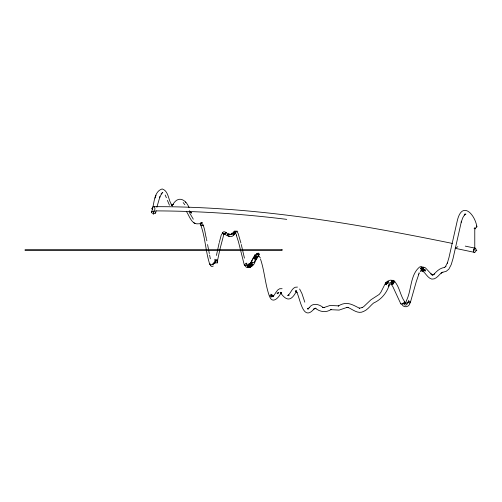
<?xml version="1.0" encoding="UTF-8"?>
<svg xmlns="http://www.w3.org/2000/svg" width="502" height="502" viewBox="0 0 502 502"><rect width="100%" height="100%" fill="white"/><g stroke="black" fill="none" stroke-linecap="round" stroke-linejoin="round"><path stroke-width="0.75" d="M213.557 262.841A2.56 1.205 -34 0 1 212.628 264.014C212.007 265.025 209.008 265.602 210.093 263.688M475.281 228.906L474.848 228.19M228.554 233.292L227.425 235.595L229.144 236.467L229.226 236.135L227.462 235.476L228.027 234.315M247.342 264.818L245.792 265.646L244.405 265.426L245.378 263.952L246.928 263.123M214.774 259.252L215.226 259.346L214.109 263.569L215.377 262.119L216.136 259.597L217.636 260.249L216.971 263.199L219.725 250.247M400.803 303.346L401.054 304.08A2.002 0.878 -34.9 0 0 401.864 304.049L403.633 302.995A2.372 1.042 -34.9 0 0 404.317 302.122L404.474 301.627L405.158 303.428L406.043 303.697L405.76 303.214A2.152 1.33 -57.2 0 0 404.116 303.396M153.581 213.551L153.242 214.354M219.085 243.25L216.444 255.449M155.645 212.955A2.115 1.017 10.3 0 0 152.803 211.455A2.115 1.017 10.3 0 0 152.288 213.149A2.115 1.017 10.3 0 0 155.645 212.955L156.103 210.802M156.862 207.213L159.912 196.765L159.718 197.324L161.751 193.333L161.205 193.847L162.849 192.348M407.963 302.48L409.168 302.888A2.008 0.828 24.5 0 0 410.04 302.869L410.19 302.009A2.347 0.96 24.5 0 0 409.117 301.093L408.747 300.893L407.988 302.537L404.957 303.377L406.394 301.125M151.51 212.089C154.459 205.08 153.254 191.689 162.133 188.94C169.174 191.036 168.051 201.164 172.531 205.977L171.188 204.201L172.06 205.349L171.427 205.004L172.224 205.418L171.489 205.356L172.324 205.262L171.565 205.519L173.328 204.195L172.795 204.722C178.078 195.265 185.715 199.294 189.059 207.577M153.907 210.997L153.581 212.522L153.581 211.267M219.863 249.519L223.861 234.252L222.279 232.545M219.28 242.516L221.2 235.193L223.315 231.868C225.869 230.933 227.255 234.672 229.652 234.867L230.707 234.553L234.936 231.209L236.517 231.29L238.105 233.386L240.922 243.018M410.322 302.643L416.246 281.729L418.756 274.437M406.388 300.729C411.747 290.068 409.946 274.952 419.728 266.901M155.043 198.07L156.015 195.284M408.666 300.742L407.153 304.017L406.099 305.028L405.039 305.134L402.93 303.158M227.318 235.802L224.576 234.127L225.486 232.577M214.592 262.408L213.275 264.843L212.22 264.472M387.82 281.716L385.586 284.396L388.241 282.275L387.82 281.716L386.22 284.803C382.875 283.021 389.496 279.852 391.177 280.11M410.04 302.869C409.557 307.186 403.307 308.441 401.864 304.049M385.072 283.975L380.836 292.321L379.23 294.398L370.922 299.788L363.762 306.59L362.055 307.688L362.544 307.506L359.143 308.253L359.739 308.341C351.883 304.425 346.731 300.83 338.179 306.051L338.863 305.862L330.059 305.473L323.671 307.638L324.38 307.45L322.604 307.531L323.326 307.638C319.184 304.149 312.652 302.342 309.176 307.808L309.759 307.331L307.782 308.83L308.492 308.642L307.569 308.837L308.297 308.943L307.412 308.598M418.442 274.719L419.365 272.925L418.812 273.069M404.348 301.25C399.918 294.768 399.416 285.512 393.417 280.342L391.667 280.354L391.604 282.13L389.74 282.852L388.63 283.988L389.251 284.465L388.36 285.807L388.874 286.228C386.113 293.714 380.849 299.801 373.526 303.057C370.244 305.762 367.778 309.659 363.774 311.353C357.838 314.597 352.768 309.257 347.635 307.299L348.3 307.412L346.581 307.5L347.233 307.324L339.101 310.085L330.448 309.671L331.144 309.483C325.854 312.953 320.025 311.962 315.312 308.19L316.04 308.297L314.302 308.498L315.011 308.31L313.48 309.414L314.064 308.925C302.8 322.284 300.29 298.621 296.713 292.114L297.046 292.679L295.383 290.645L296.782 291.173L296.004 291.254L296.707 291.066M252.318 262.176L250.78 264.874L248.672 266.499L247.612 266.079L246.03 263.205M254.238 258.794L257.124 254.734L259.233 254.018M223.365 234.296L223.917 233.618L224.576 234.127M273.728 295.709C275.805 293.13 277.738 287.445 282.111 288.713M388.743 286.09L391.089 283.272L392.319 284.32L392.947 283.868L393.656 283.228L393.16 281.697L394.277 282.538L394.804 281.239M422.213 268.52L422.703 267.811M255.832 259.164L257.407 256.949L259.001 256.083M277.619 293.777L278.466 292.584M249.212 263.487L247.806 265.269L249.212 264.027L247.793 265.865L248.007 266.455L249.657 266.443L251.853 264.152L252.387 262.182L253.968 262.715L256.742 256.911L258.348 256.24L257.89 254.2M420.877 271.074L422.458 269.392L423.424 269.154L425.401 269.844L424.29 271.011L422.521 270.371L420.877 271.074A2.159 1.657 52.2 0 1 420.281 271.256M421.435 270.202L421.159 270.471L422.897 271.105L421.435 270.202C425.552 272.354 427.164 277.844 431.814 279.118C436.175 279.507 438.692 275.102 441.591 272.705L441.082 273.138L442.852 272.197L442.174 272.391M235.727 232.715L233.907 234.867L235.538 232.621L234.898 230.864M161.205 193.847L162.265 192.881M295.891 291.687L296.469 291.204C291.304 301.294 286.567 301.583 280.085 292.22L281.566 293.155L280.925 292.754M258.292 254.865L259.321 254.056M217.749 260.444L216.237 260.4L215.458 263.167L214.109 262.728M432.893 274.958L434.588 273.753L434.098 274.18C436.935 270.854 440.373 267.811 444.916 267.409L444.239 267.604L445.952 266.236L445.469 266.637L447.495 262.659L447.326 263.161L448.951 257.658L457.253 220.874C461.827 200.806 474.484 213.388 476.869 226.49M455.339 248.277L457.868 246.683M224.651 234.233L224.927 234.076A2.221 0.339 -52.1 0 0 226.364 232.482M203.718 225.141L201.528 225.737L200.022 223.886M392.319 284.32L391.391 284.32L392.614 282.588L392.156 281.12L393.323 281.955L394.465 281.245L393.097 280.367L391.478 280.467M250.975 266.844C249.105 267.886 246.143 268.099 245.139 265.771M213.199 266.142L211.806 266.499L210.922 266.029L210.489 265.006M422.521 270.371L421.065 270.76M420.35 266.7L421.592 266.367M202.463 222.442L200.511 223.415L201.509 223.672L199.558 223.635M442.846 272.222L446.196 271.331L448.857 269.122L451.216 264.623L453.068 258.417L461.344 221.696L461.194 222.135L462.819 217.648L464.745 214.549L464.25 214.975L465.95 214.072L464.488 214.159M272.097 294.511L269.969 295.527L270.785 296.889L272.097 296.782L271.3 296.236L273.483 296.023L272.9 296.519L272.009 295.791L273.433 296.092L272.737 295.628M420.889 268.608L421.944 268.476L424.058 269.373L425.646 271.099M433.559 274.776L431.877 274.92L432.617 275.046L430.917 273.897L431.469 274.312L425.269 267.679M476.078 250.266L476.862 250.329L476.398 250.423M151.478 208.769L152.244 208.769M153.769 206.68C254.42 206.24 354.017 223.359 452.315 243.414M155.708 210.89C199.507 211.016 243.275 213.977 286.742 219.368M198.692 223.785C191.513 224.946 189.373 215.691 186.311 211.279M230.249 234.258L231.711 234.434L232.828 233.417L233.399 234.12L235.444 232.087L233.625 234.421L235.538 232.621L235.476 232.947L232.652 236.072L230.983 236.624L229.182 236.429M280.756 292.641L281.471 292.741L280.536 293.036L281.101 292.553C279.532 296.726 273.032 304.381 269.819 297.121M297.466 287.081C292.346 286.322 291.154 292.873 288.01 295.527L288.6 295.044L287.784 295.352L289.221 295.27M388.874 286.228L388.278 285.996M473.367 249.814L474.773 250.096L474.773 227.902M465.272 246.112L475.237 248.208A2.115 1.318 -78.6 0 1 475.595 251.621A2.115 1.318 -78.6 0 1 473.405 250.962A2.115 1.318 -78.6 0 1 475.237 248.208M455.151 248.302L474.252 252.318M237.76 231.353L236.756 231.027L235.494 232.84L236.517 235.243M193.797 222.819L194.996 223.421M260.475 258.047L259.076 256.415L257.997 253.799L256.917 253.535L255.932 254.596L254.815 254.652L255.38 256.014L256.742 256.911L254.79 259.013L254.401 258.85L253.428 258.11L254.978 255.349C251.96 258.618 251.502 263.619 248.007 266.455L250.291 265.426L249.689 264.88L247.793 265.865C251.408 263.556 252.048 258.668 255.38 256.014L254.031 258.63L256.007 256.585L254.79 259.013L255.524 259.17L257.407 256.949L254.068 264.008L251.86 266.317L250.9 266.298L250.906 265.702L252.117 263.857L250.693 265.119L250.253 264.592M391.303 281.691L393.631 283.969M200.135 223.93L201.528 225.737M189.499 211.066L191.613 213.086L189.499 210.928M201.478 222.599C205.042 227.055 204.835 233.317 206.404 238.563M183.174 202.595L184.862 204.709M185.476 202.017L185.884 202.607M193.301 219.205L189.147 212.07M391.46 284.584L392.878 286.705L400.778 303.798M200.543 223.114L201.195 224.105L200.844 222.731M299.631 289.001L301.947 293.588L304.808 302.173M233.907 231.472L235.287 233.06L233.756 235.005L234.967 232.934L233.323 234.666L234.585 232.564L232.752 234.12L234.221 232.062L232.464 233.819L231.868 233.154L231.422 234.723L229.991 234.478L229.74 233.731M422.038 270.076L422.339 270.685M169.456 205.218L167.411 200.392M165.177 195.021L166.388 197.75M270.86 294.185L271.915 296.782M200.794 225.141C205.431 237.835 205.569 251.709 209.83 264.529M269.574 296.632C265.131 284.559 264.661 271.381 260.538 259.195M244.405 265.426L238.381 241.462L236.291 235.118M241.274 244.53L244.443 258.147M206.554 239.316L206.843 240.816M207.571 244.562L208.449 249.061M208.738 250.554L209.321 253.554M209.61 255.054L210.344 258.8M420.983 268.808L421.09 269.568M152.301 209.365A2.115 1.33 90 0 1 153.141 206.774A2.115 1.33 90 0 1 154.817 207.985A2.115 1.33 90 0 1 154.133 210.696M476.298 226.044A2.115 1.048 -16 0 1 476.561 227.343A2.115 1.048 -16 0 1 474.089 228.278M386.132 282.444L385.229 284L386.27 284.534L388.171 281.34L388.661 281.735L385.668 284.207L386.584 282.664L386.132 282.444M257.959 256.729L256.108 259.107L257.959 256.729M278.39 292.716L277.543 293.72L276.947 293.118L278.39 292.716M252.763 264.698L250.9 266.298L252.908 265.276L252.6 264.416L250.906 265.702L252.763 264.698M249.281 267.083L248.101 267.61L247.091 267.196L249.343 267.378L248.101 267.61L250.435 267.083L249.281 267.083M421.743 267.221L420.557 267.968L421.423 269.223L423.512 268.306L422.207 267.836L421.09 268.539L422.458 268.57L422.207 267.836L423.337 267.541L424.479 267.717L422.935 266.907L421.743 267.221M257.997 253.799L256.917 254.313L256.917 253.535L258.398 253.077L259.007 254.552L257.997 253.799M423.406 270.534L421.875 270.578L423.406 270.534M282.055 249.676L25.1 249.676L25.1 250.517L282.055 250.517L282.055 249.676"/></g></svg>
